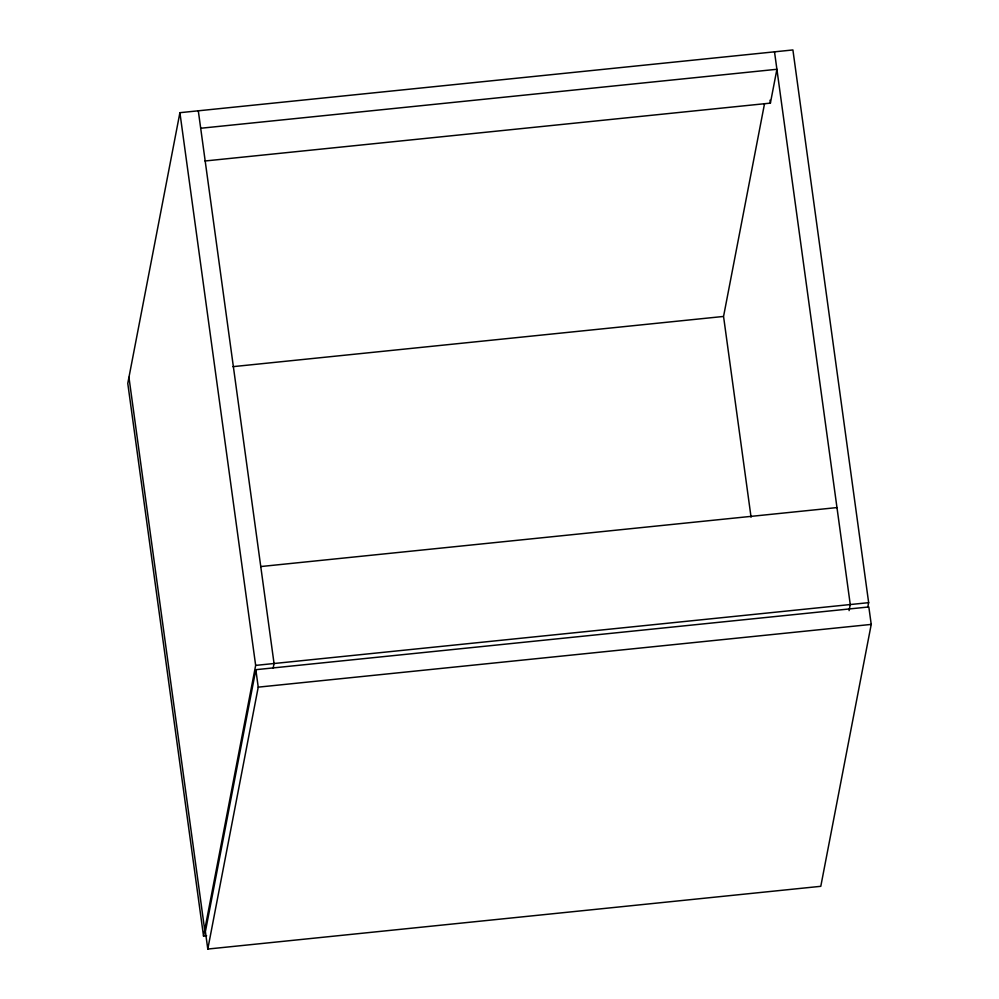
<?xml version="1.0" encoding="UTF-8"?>
<svg xmlns="http://www.w3.org/2000/svg" width="999" height="999" viewBox="0 0 999 999"><rect width="100%" height="100%" fill="white"/><g stroke="black" fill="none" stroke-linecap="round" stroke-linejoin="round"><path stroke-width="1.5" d="M867.769 607.255L868.655 602.659L792.906 49.95L179.907 112.687L127.772 383.391L203.534 936.1L206.631 935.776M203.534 936.1L255.657 665.396L179.907 112.687M255.831 669.692L205.394 931.592L207.792 949.05L820.791 886.313L871.228 624.412L868.83 606.955L255.831 669.692L258.229 687.15L207.792 949.05M273.164 668.106L274.051 663.511L198.302 110.802M764.497 103.834L723.551 316.446L751.061 517.157M205.02 160.989L770.391 103.122L776.91 69.281L200.687 128.259M849.088 610.639L850.261 604.545L774.512 51.836M232.929 366.658L723.326 316.471M260.764 566.545L836.975 507.579M255.657 665.396L868.655 602.659M258.229 687.15L871.228 624.412M769.992 100.212L770.391 103.122M128.946 377.297L204.708 930.007"/></g></svg>
